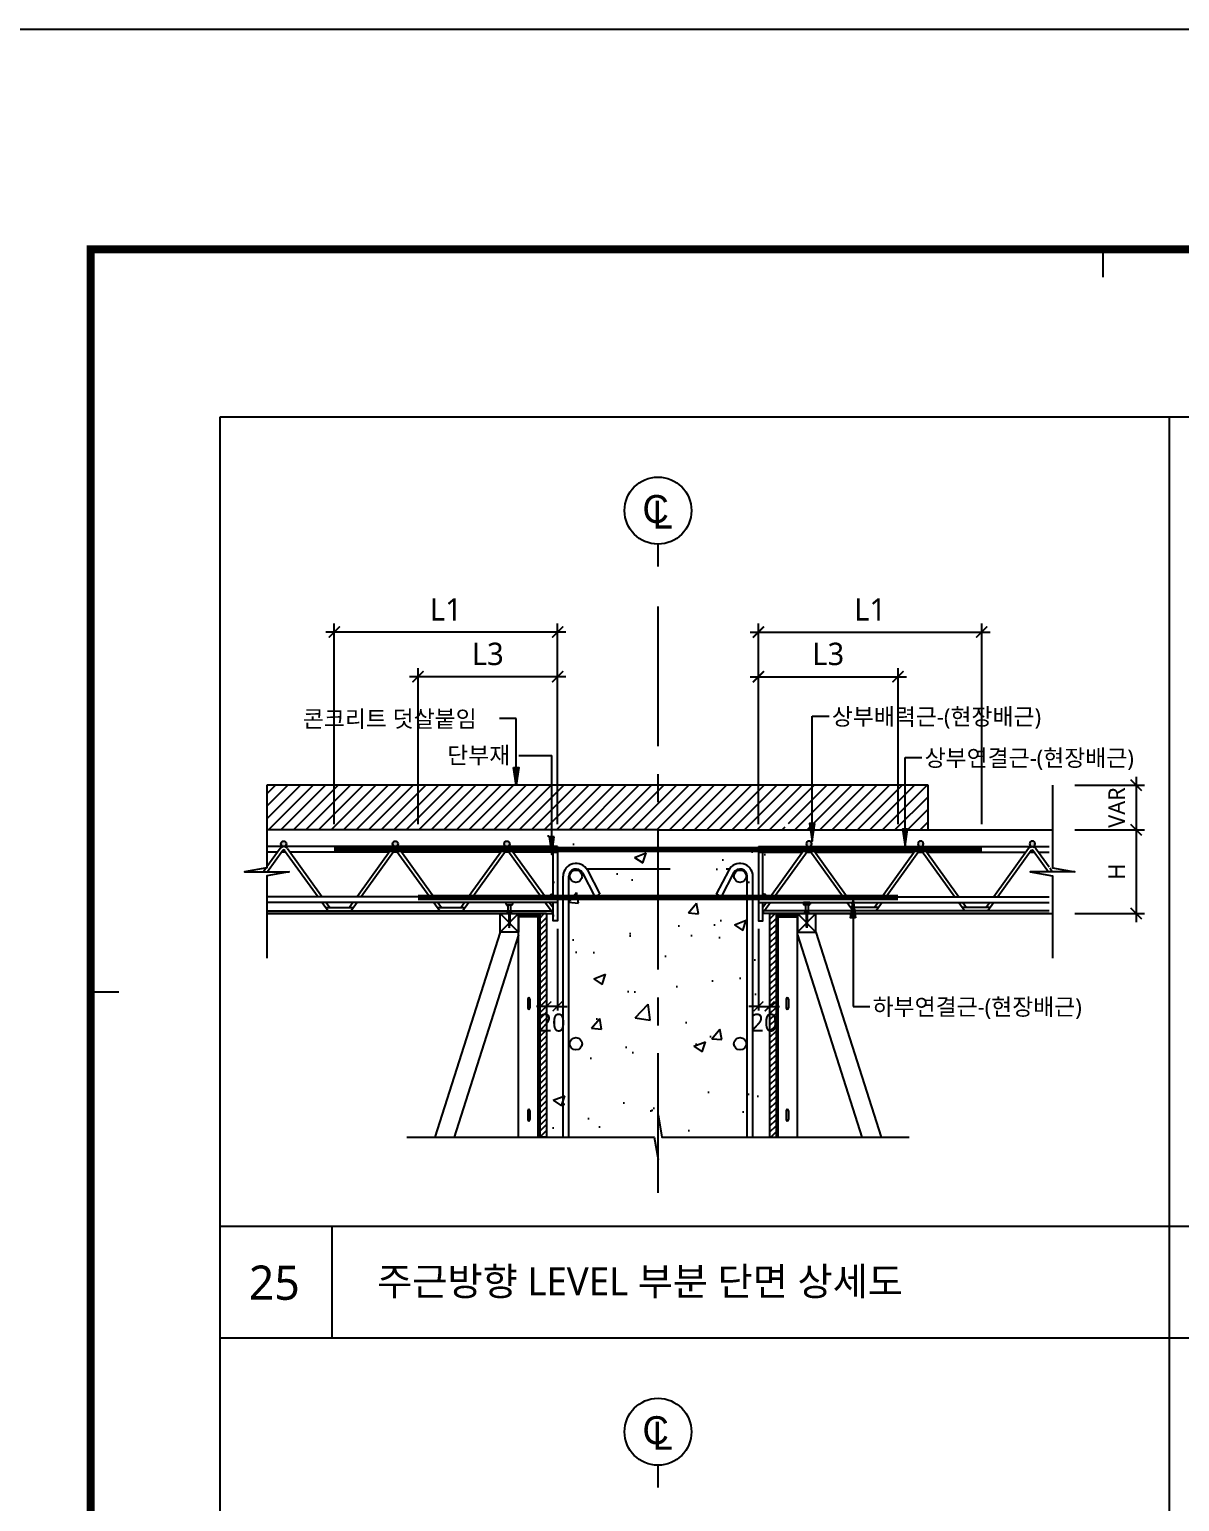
# Model space of a CAD drawing. Extents: x 10983 to 44623, y -18406 to 11294.
# Drawn here: x 27983 to 30044, y -3223 to -586 of the extents above; entities that cross this region are included whole.
import ezdxf

# ---------------------------------------------------------------- set-up
doc = ezdxf.new("R2010")
doc.units = 0
doc.header["$LTSCALE"] = 100
doc.header["$MEASUREMENT"] = 0
doc.header["$PDMODE"] = 3
doc.header["$PDSIZE"] = 10
for name, pattern in [('CEN', [62, 60, -1, 0, -1]), ('CENTERX2', [4, 2.5, -0.5, 0.5, -0.5]), ('HID', [2.5, 1.5, -1]), ('HIDDEN', [0.375, 0.25, -0.125])]:
    doc.linetypes.add(name, pattern=pattern)
doc.layers.get('0').update_dxf_attribs({"linetype": 'CONTINUOUS'})
doc.layers.get('Defpoints').update_dxf_attribs({"color": 165, "linetype": 'CONTINUOUS'})
for name, color, linetype in [('-비콘 단부', 7, 'CONTINUOUS'), ('DECK-CEN', 1, 'CEN'), ('DECK-CON', 2, 'CONTINUOUS'), ('DECK-DIM', 255, 'CONTINUOUS'), ('DECK-ETC STEEL', 6, 'CONTINUOUS'), ('DECK-HATCH', 251, 'CONTINUOUS'), ('DECK-JOINT BAR', 4, 'HIDDEN'), ('DECK-LATTICE', 7, 'CONTINUOUS'), ('DECK-PG', 4, 'CONTINUOUS'), ('DECK-RC', 251, 'CONTINUOUS'), ('DECK-RC(ETC)', 252, 'CONTINUOUS'), ('DECK-TABLE', 7, 'CONTINUOUS'), ('DECK-TEX1', 6, 'CONTINUOUS'), ('DECK-TEXT', 7, 'CONTINUOUS'), ('DECK-TITLE TEXT', 3, 'CONTINUOUS'), ('DECK-TRANS', 3, 'CONTINUOUS'), ('E2', 7, 'CONTINUOUS'), ('form', 7, 'CONTINUOUS')]:
    doc.layers.add(name, color=color, linetype=linetype)
doc.styles.add('SY Panel', font='malgun.ttf')
doc.styles.add('VICON TEXT', font='malgun.ttf')
doc.styles.add('굴림', font='Gulim.ttf')
doc.dimstyles.new('STDECK-DIM', dxfattribs={"dimtxt": 35, "dimasz": 20, "dimexe": 15, "dimexo": 40, "dimgap": 10, "dimtad": 1, "dimdec": 0, "dimtxsty": 'SY Panel', "dimblk": 'ARCHTICK', "dimcen": 2.5, "dimdle": 15, "dimclrd": 7, "dimclre": 7, "dimclrt": 6, "dimadec": 0, "dimazin": 0, "dimtfac": 1, "dimtdec": 0, "dimtmove": 0, "dimatfit": 3, "dimldrblk": 'ARCHTICK', "dimfxl": 1, "dimarcsym": 0})
doc.dimstyles.new('STDECK-DIM 2', dxfattribs={"dimscale": 2.5, "dimtxt": 12, "dimasz": 7, "dimexe": 3, "dimexo": 3, "dimgap": 3, "dimtad": 1, "dimdec": 0, "dimlunit": 6, "dimtxsty": 'VICON TEXT', "dimblk": 'ARCHTICK', "dimcen": 2.5, "dimclrd": 7, "dimclre": 7, "dimclrt": 6, "dimadec": 0, "dimazin": 0, "dimtfac": 1, "dimtdec": 0, "dimtix": 1, "dimtmove": 0, "dimatfit": 3, "dimfxl": 1, "dimarcsym": 0})
pattern_1 = [(45, (6451.725, -5287.8665), (-5.3033009, 5.3033009), [])]

# ---------------------------------------------------------------- blocks, each defined once
blk = doc.blocks.new('_ArchTick')
at = {"color": 0, "linetype": 'ByBlock', "const_width": 0.15}
blk.add_lwpolyline([(-0.5, -0.5), (0.5, 0.5)], dxfattribs=at)
blk = doc.blocks.new('*D94')
at = {"layer": 'DECK-DIM', "color": 7, "lineweight": -2}
for p, q in [((28679.5, -2009.9), (28679.5, -1730.5)), ((28929.5, -2009.9), (28929.5, -1730.5)), ((28944.5, -1745.5), (28664.5, -1745.5))]:
    blk.add_line(p, q, dxfattribs=at)
at = {"layer": 'Defpoints', "color": 0, "ltscale": 0.5}
for p in [(28679.5, -1745.5), (28679.5, -2049.9), (28929.5, -2049.9)]:
    blk.add_point(p, dxfattribs=at)
at = {"layer": 'DECK-DIM', "color": 7, "lineweight": -2, "ltscale": 0.5, "xscale": 20, "yscale": 20, "zscale": 20, "rotation": 180}
blk.add_blockref('_ArchTick', (28679.5, -1745.5), dxfattribs=at)
at = {"layer": 'DECK-DIM', "color": 7, "lineweight": -2, "ltscale": 0.5, "xscale": 20, "yscale": 20, "zscale": 20}
blk.add_blockref('_ArchTick', (28929.5, -1745.5), dxfattribs=at)
at = {"layer": 'DECK-DIM', "color": 6, "ltscale": 0.5, "insert": (28804.5, -1704.9), "char_height": 40, "attachment_point": 5, "style": 'SY Panel'}
blk.add_mtext('L3', dxfattribs=at)
blk = doc.blocks.new('*D95')
at = {"layer": 'DECK-DIM', "color": 7, "lineweight": -2}
for p, q in [((28529.5, -2009.9), (28529.5, -1650.5)), ((28929.5, -2009.9), (28929.5, -1650.5)), ((28944.5, -1665.5), (28514.5, -1665.5))]:
    blk.add_line(p, q, dxfattribs=at)
at = {"layer": 'Defpoints', "color": 0, "ltscale": 0.5}
for p in [(28529.5, -1665.5), (28529.5, -2049.9), (28929.5, -2049.9)]:
    blk.add_point(p, dxfattribs=at)
at = {"layer": 'DECK-DIM', "color": 7, "lineweight": -2, "ltscale": 0.5, "xscale": 20, "yscale": 20, "zscale": 20, "rotation": 180}
blk.add_blockref('_ArchTick', (28529.5, -1665.5), dxfattribs=at)
at = {"layer": 'DECK-DIM', "color": 7, "lineweight": -2, "ltscale": 0.5, "xscale": 20, "yscale": 20, "zscale": 20}
blk.add_blockref('_ArchTick', (28929.5, -1665.5), dxfattribs=at)
at = {"layer": 'DECK-DIM', "color": 6, "ltscale": 0.5, "insert": (28729.5, -1625.1), "char_height": 40, "attachment_point": 5, "style": 'SY Panel'}
blk.add_mtext('L1', dxfattribs=at)
blk = doc.blocks.new('*D96')
at = {"layer": 'DECK-DIM', "color": 7, "lineweight": -2}
for p, q in [((29289.5, -2009.9), (29289.5, -1650.5)), ((29689.5, -2009.9), (29689.5, -1650.5)), ((29274.5, -1665.5), (29704.5, -1665.5))]:
    blk.add_line(p, q, dxfattribs=at)
at = {"layer": 'Defpoints', "color": 0, "ltscale": 0.5}
for p in [(29689.5, -1665.5), (29289.5, -2049.9), (29689.5, -2049.9)]:
    blk.add_point(p, dxfattribs=at)
at = {"layer": 'DECK-DIM', "color": 7, "lineweight": -2, "ltscale": 0.5, "xscale": 20, "yscale": 20, "zscale": 20, "rotation": 180}
blk.add_blockref('_ArchTick', (29289.5, -1665.5), dxfattribs=at)
at = {"layer": 'DECK-DIM', "color": 7, "lineweight": -2, "ltscale": 0.5, "xscale": 20, "yscale": 20, "zscale": 20}
blk.add_blockref('_ArchTick', (29689.5, -1665.5), dxfattribs=at)
at = {"layer": 'DECK-DIM', "color": 6, "ltscale": 0.5, "insert": (29489.5, -1625.1), "char_height": 40, "attachment_point": 5, "style": 'SY Panel'}
blk.add_mtext('L1', dxfattribs=at)
blk = doc.blocks.new('*D97')
at = {"layer": 'DECK-DIM', "color": 7, "lineweight": -2}
for p, q in [((29289.5, -2009.9), (29289.5, -1730.5)), ((29539.5, -2009.9), (29539.5, -1730.5)), ((29274.5, -1745.5), (29554.5, -1745.5))]:
    blk.add_line(p, q, dxfattribs=at)
at = {"layer": 'Defpoints', "color": 0, "ltscale": 0.5}
for p in [(29539.5, -1745.5), (29289.5, -2049.9), (29539.5, -2049.9)]:
    blk.add_point(p, dxfattribs=at)
at = {"layer": 'DECK-DIM', "color": 7, "lineweight": -2, "ltscale": 0.5, "xscale": 20, "yscale": 20, "zscale": 20, "rotation": 180}
blk.add_blockref('_ArchTick', (29289.5, -1745.5), dxfattribs=at)
at = {"layer": 'DECK-DIM', "color": 7, "lineweight": -2, "ltscale": 0.5, "xscale": 20, "yscale": 20, "zscale": 20}
blk.add_blockref('_ArchTick', (29539.5, -1745.5), dxfattribs=at)
at = {"layer": 'DECK-DIM', "color": 6, "ltscale": 0.5, "insert": (29414.5, -1704.9), "char_height": 40, "attachment_point": 5, "style": 'SY Panel'}
blk.add_mtext('L3', dxfattribs=at)
blk = doc.blocks.new('*D120')
at = {"layer": 'DECK-DIM', "color": 7, "lineweight": -2}
for p, q in [((28909.5, -2197.4), (28909.5, -2343.5)), ((28929.5, -2197.4), (28929.5, -2343.5)), ((28909.5, -2336), (28892, -2336)), ((28929.5, -2336), (28909.5, -2336)), ((28929.5, -2336), (28947, -2336))]:
    blk.add_line(p, q, dxfattribs=at)
at = {"layer": 'Defpoints', "color": 0, "ltscale": 0.5}
for p in [(28909.5, -2189.9), (28929.5, -2189.9), (28909.5, -2336)]:
    blk.add_point(p, dxfattribs=at)
at = {"layer": 'DECK-DIM', "color": 7, "lineweight": -2, "ltscale": 0.5, "xscale": 17.5, "yscale": 17.5, "zscale": 17.5}
blk.add_blockref('_ArchTick', (28909.5, -2336), dxfattribs=at)
at = {"layer": 'DECK-DIM', "color": 7, "lineweight": -2, "ltscale": 0.5, "xscale": 17.5, "yscale": 17.5, "zscale": 17.5, "rotation": 180}
blk.add_blockref('_ArchTick', (28929.5, -2336), dxfattribs=at)
at = {"layer": 'DECK-DIM', "color": 6, "ltscale": 0.5, "insert": (28919.5, -2365.3), "char_height": 32.5, "attachment_point": 5, "style": 'VICON TEXT'}
blk.add_mtext('20', dxfattribs=at)
blk = doc.blocks.new('*D121')
at = {"layer": 'DECK-DIM', "color": 7, "lineweight": -2}
for p, q in [((29289.5, -2197.4), (29289.5, -2343.5)), ((29309.5, -2197.4), (29309.5, -2343.5)), ((29289.5, -2336), (29272, -2336)), ((29289.5, -2336), (29309.5, -2336)), ((29309.5, -2336), (29327, -2336))]:
    blk.add_line(p, q, dxfattribs=at)
at = {"layer": 'Defpoints', "color": 0, "ltscale": 0.5}
for p in [(29289.5, -2189.9), (29309.5, -2189.9), (29309.5, -2336)]:
    blk.add_point(p, dxfattribs=at)
at = {"layer": 'DECK-DIM', "color": 7, "lineweight": -2, "ltscale": 0.5, "xscale": 17.5, "yscale": 17.5, "zscale": 17.5}
blk.add_blockref('_ArchTick', (29289.5, -2336), dxfattribs=at)
at = {"layer": 'DECK-DIM', "color": 7, "lineweight": -2, "ltscale": 0.5, "xscale": 17.5, "yscale": 17.5, "zscale": 17.5, "rotation": 180}
blk.add_blockref('_ArchTick', (29309.5, -2336), dxfattribs=at)
at = {"layer": 'DECK-DIM', "color": 6, "ltscale": 0.5, "insert": (29299.5, -2365.3), "char_height": 32.5, "attachment_point": 5, "style": 'VICON TEXT'}
blk.add_mtext('20', dxfattribs=at)
blk = doc.blocks.new('*D122')
at = {"layer": 'DECK-DIM', "color": 7, "lineweight": -2}
for p, q in [((29856.2, -2019.9), (29981.2, -2019.9)), ((29966.2, -2004.9), (29966.2, -2184.9)), ((29856.2, -2169.9), (29981.2, -2169.9))]:
    blk.add_line(p, q, dxfattribs=at)
at = {"layer": 'Defpoints', "color": 0, "ltscale": 0.5}
for p in [(29816.2, -2019.9), (29816.2, -2169.9), (29966.2, -2169.9)]:
    blk.add_point(p, dxfattribs=at)
at = {"layer": 'DECK-DIM', "color": 7, "lineweight": -2, "ltscale": 0.5, "xscale": 20, "yscale": 20, "zscale": 20}
for p, rotation in [((29966.2, -2019.9), 90), ((29966.2, -2169.9), 270)]:
    blk.add_blockref('_ArchTick', p, dxfattribs=dict(at, rotation=rotation))
at = {"layer": 'DECK-DIM', "color": 6, "ltscale": 0.5, "insert": (29931.2, -2094.9), "char_height": 30, "attachment_point": 5, "rotation": 90, "style": 'SY Panel'}
blk.add_mtext('H', dxfattribs=at)
blk = doc.blocks.new('*D123')
at = {"layer": 'DECK-DIM', "color": 7, "lineweight": -2}
for p, q in [((29966.2, -1924.9), (29966.2, -2034.9)), ((29856.2, -1939.9), (29981.2, -1939.9)), ((29856.2, -2019.9), (29981.2, -2019.9))]:
    blk.add_line(p, q, dxfattribs=at)
at = {"layer": 'Defpoints', "color": 0, "ltscale": 0.5}
for p in [(29816.2, -1939.9), (29816.2, -2019.9), (29966.2, -2019.9)]:
    blk.add_point(p, dxfattribs=at)
at = {"layer": 'DECK-DIM', "color": 7, "lineweight": -2, "ltscale": 0.5, "xscale": 20, "yscale": 20, "zscale": 20}
for p, rotation in [((29966.2, -1939.9), 90), ((29966.2, -2019.9), 270)]:
    blk.add_blockref('_ArchTick', p, dxfattribs=dict(at, rotation=rotation))
at = {"layer": 'DECK-DIM', "color": 6, "ltscale": 0.5, "insert": (29931.2, -1979.9), "char_height": 30, "attachment_point": 5, "rotation": 90, "style": 'SY Panel'}
blk.add_mtext('VAR', dxfattribs=at)
blk = doc.blocks.new('tg3')
at = {"layer": 'DECK-TRANS', "ltscale": 0.5}
h = blk.add_hatch(color=3, dxfattribs=at)
h.dxf.hatch_style = 1
h.paths.add_polyline_path([(6018.8, 42141.7, 1), (6008.8, 42141.7, 0.399881), (6013.6, 42136.7), (6014.1, 42136.7, 0.399881)])
h.paths.add_polyline_path([(6208.9, 42141.7, 1), (6218.9, 42141.7, 1)])
h.paths.add_polyline_path([(6418.8, 42141.7, 1), (6408.8, 42141.7, 0.399881), (6413.6, 42136.7), (6414.1, 42136.7, 0.399881)])
at = {"layer": '-비콘 단부', "color": 116, "ltscale": 0.5}
blk.add_lwpolyline([(6496.5, 42046.7), (6496.5, 42126.7), (6504.5, 42126.7), (6504.5, 42004), (6496.5, 42004), (6496.5, 42036.7)], dxfattribs=at)
blk.add_circle((6494, 42049.2), 2.5, dxfattribs=at)
at = {"layer": 'DECK-LATTICE', "ltscale": 0.5}
for p, q in [((6504.5, 42136.7), (5983.8, 42136.7)), ((6504.5, 42136.7), (6504.5, 42126.7)), ((6007.5, 42133.4), (5983.8, 42100.3)), ((6002.7, 42126.7), (5983.8, 42126.7)), ((6012.4, 42129.9), (5985, 42091.7)), ((6017.9, 42126.7), (6010.1, 42126.7)), ((6015.6, 42129.9), (6075.4, 42046.7)), ((6020.5, 42133.4), (6082.8, 42046.7)), ((6202.7, 42126.7), (6025.3, 42126.7)), ((6207.5, 42133.4), (6145.2, 42046.7)), ((6212.4, 42129.9), (6152.6, 42046.7)), ((6217.9, 42126.7), (6210.1, 42126.7)), ((6215.6, 42129.9), (6275.4, 42046.7)), ((6220.5, 42133.4), (6282.8, 42046.7)), ((6402.7, 42126.7), (6225.3, 42126.7)), ((6407.5, 42133.4), (6345.2, 42046.7)), ((6412.4, 42129.9), (6352.6, 42046.7)), ((6417.9, 42126.7), (6410.1, 42126.7)), ((6415.6, 42129.9), (6475.4, 42046.7)), ((6420.5, 42133.4), (6482.8, 42046.7)), ((6504.5, 42126.7), (6425.3, 42126.7)), ((5982.5, 42098.6), (5977.6, 42091.7)), ((6504.5, 42046.7), (5983.8, 42046.7)), ((6504.5, 42036.7), (5983.8, 42036.7)), ((6082.6, 42036.7), (6093.4, 42021.7)), ((6090, 42036.7), (6096.5, 42027.7)), ((6138, 42036.7), (6131.6, 42027.7)), ((6145.4, 42036.7), (6134.6, 42021.7)), ((6282.6, 42036.7), (6293.4, 42021.7)), ((6290, 42036.7), (6296.5, 42027.7)), ((6338, 42036.7), (6331.6, 42027.7)), ((6345.4, 42036.7), (6334.6, 42021.7)), ((6482.6, 42036.7), (6493.4, 42021.7)), ((6490, 42036.7), (6496.5, 42027.7)), ((6089.1, 42027.7), (6139, 42027.7)), ((6093.4, 42021.7), (6134.6, 42021.7)), ((6289.1, 42027.7), (6339, 42027.7)), ((6293.4, 42021.7), (6334.6, 42021.7))]:
    blk.add_line(p, q, dxfattribs=at)
for centre, radius in [((6014, 42128.7), 8), ((6214, 42128.7), 8), ((6414, 42128.7), 8), ((6014, 42128.7), 2), ((6214, 42128.7), 2), ((6414, 42128.7), 2)]:
    blk.add_arc(centre, radius, 35.7097, 144.2903, dxfattribs=at)
at = {"layer": 'DECK-PG', "ltscale": 0.5}
for p, q in [((5983.8, 42021.7), (6495.5, 42021.7)), ((5983.8, 42017.2), (6495.5, 42017.2)), ((5983.8, 42016.7), (6495.5, 42016.7)), ((6495.5, 42016.7), (6495.5, 42021.7))]:
    blk.add_line(p, q, dxfattribs=at)
at = {"layer": 'DECK-TRANS', "ltscale": 0.5}
for centre in [(6013.8, 42141.7), (6213.9, 42141.7), (6413.8, 42141.7)]:
    blk.add_circle(centre, 5, dxfattribs=at)

msp = doc.modelspace()

# ---------------------------------------------------------------- hatches: boundary and pattern name
at = {"linetype": 'ByBlock'}
h = msp.add_hatch(color=256, dxfattribs=at)
h.paths.add_polyline_path([(28850.8, -1908.4), (28855.5, -1908.4), (28855.5, -1939.9)])
h.paths.add_polyline_path([(28855.5, -1908.4), (28860.2, -1908.4), (28855.5, -1939.9)])
h = msp.add_hatch(color=256, dxfattribs=at)
h.paths.add_polyline_path([(29390.6, -2008.4), (29385.9, -2008.4), (29385.9, -2039.9)])
h.paths.add_polyline_path([(29385.9, -2008.4), (29381.2, -2008.4), (29385.9, -2039.9)])
h = msp.add_hatch(color=256, dxfattribs=at)
h.paths.add_polyline_path([(29556.8, -2018.4), (29552.1, -2018.4), (29552.1, -2049.9)])
h.paths.add_polyline_path([(29552.1, -2018.4), (29547.4, -2018.4), (29552.1, -2049.9)])
h = msp.add_hatch(color=256, dxfattribs=at)
h.paths.add_polyline_path([(28923.7, -2032.5), (28919, -2032.5), (28919, -2064)])
h.paths.add_polyline_path([(28919, -2032.5), (28914.3, -2032.5), (28919, -2064)])
h = msp.add_hatch(color=256, dxfattribs=at)
h.paths.add_polyline_path([(29458.9, -2145.9), (29458.9, -2177.3), (29463.6, -2177.3)])
h.paths.add_polyline_path([(29458.9, -2145.9), (29454.2, -2177.3), (29458.9, -2177.3)])
at = {"layer": 'DECK-HATCH', "linetype": 'ByBlock'}
h = msp.add_hatch(dxfattribs=at)
h.set_pattern_fill('ANSI31', color=256, scale=5, style=0)
h.set_pattern_definition([(45, (-7725969.923, -2456209.229), (-11.225320152, 11.225320152), [])])
h.paths.add_polyline_path([(29338.4, -2019.9), (29336.6, -2008.3), (29341.4, -2008.3), (29341.4, -1939.9), (29109.5, -1939.9), (29109.5, -2019.9)])
h.paths.add_polyline_path([(29593.3, -1939.9), (29413.6, -1939.9), (29413.6, -2018.4), (29418.3, -2018.4), (29418.1, -2019.9), (29593.3, -2019.9)])
h.paths.add_polyline_path([(29413.6, -1939.9), (29341.4, -1939.9), (29341.4, -2008.3), (29346.1, -2008.3), (29344.3, -2019.9), (29409.1, -2019.9), (29408.9, -2018.4), (29413.6, -2018.4)])
h.paths.add_polyline_path([(28408.8, -1939.9), (28408.8, -2019.9), (29109.5, -2019.9), (29109.5, -1939.9)])
at = {"layer": 'DECK-HATCH'}
h = msp.add_hatch(dxfattribs=at)
h.set_pattern_fill('AR-CONC', color=256, scale=30, style=0)
h.set_pattern_definition([(50, (6451.72, -5287.87), (215.178, -18.8256), [22.5, -247.5]), (355, (6451.72, -5287.87), (-41.6254, 225.6576), [18, -198]), (100.4514, (6469.66, -5289.44), (173.5527, 206.832), [19.122, -210.3426]), (46.1842, (6451.72, -5227.87), (320.1724, -49.6558), [33.75, -371.25]), (96.6356, (6478.4, -5232), (280.3986, 292.2356), [28.683, -315.514]), (351.1842, (6451.72, -5227.87), (280.3986, 292.2356), [27, -297]), (21, (6481.72, -5242.87), (179.0721, -120.7857), [22.5, -247.5]), (326, (6481.72, -5242.87), (72.9946, 217.545), [18, -198]), (71.4514, (6496.65, -5252.93), (252.0667, 96.7593), [19.122, -210.3426]), (37.5, (6451.725, -5287.87), (3.64796, 99.86816), [0, -195.6, 0, -201, 0, -198.75]), (7.5, (6451.72, -5287.87), (78.92086, 118.3235), [0, -114.6, 0, -191.1, 0, -75.75]), (327.5, (6384.825, -5287.87), (160.14673, -6.76646), [0, -75, 0, -234, 0, -310.5]), (317.5, (6354.82, -5287.87), (174.95585, 30.0315), [0, -97.5, 0, -155.4, 0, -220.5])])
h.paths.add_polyline_path([(29109.5, -2019.9), (28909.5, -2019.9), (28909.5, -2570), (29102.4, -2570), (29109.5, -2610), (29109.5, -2530)])
h.paths.add_polyline_path([(29309.5, -2019.9), (29109.5, -2019.9), (29109.5, -2530), (29116.5, -2570), (29309.5, -2570)])
at = {"layer": 'DECK-HATCH', "linetype": 'ByBlock'}
h = msp.add_hatch(dxfattribs=at)
h.set_pattern_fill('ANSI31', color=256, scale=60, style=0)
h.set_pattern_definition(pattern_1)
h.paths.add_polyline_path([(28909.5, -2169.9), (28897.5, -2169.9), (28897.5, -2570), (28909.5, -2570)])
h.paths.add_polyline_path([(28890.2, -2288.5), (28948.8, -2288.5), (28948.8, -2333.5), (28890.2, -2333.5)], flags=9)
h = msp.add_hatch(dxfattribs=at)
h.set_pattern_fill('ANSI31', color=256, scale=60, style=0)
h.set_pattern_definition(pattern_1)
h.paths.add_polyline_path([(29321.5, -2169.9), (29309.5, -2169.9), (29309.5, -2570), (29321.5, -2570)])
h.paths.add_polyline_path([(29302.2, -2288.5), (29360.8, -2288.5), (29360.8, -2333.5), (29302.2, -2333.5)], flags=9)

# ---------------------------------------------------------------- linework, layer by layer
at = {"linetype": 'ByBlock'}
for p, q in [((29385.9, -2039.9), (29385.9, -1816.3)), ((29385.9, -1816.3), (29415.9, -1816.3)), ((28855.5, -1820.1), (28825.5, -1820.1)), ((28855.5, -1939.9), (28855.5, -1820.1)), ((28860.2, -1886.7), (28919, -1886.7)), ((28919, -2064), (28919, -1886.7)), ((29552.1, -2049.9), (29552.1, -1890.2)), ((29552.1, -1890.2), (29582.1, -1890.2)), ((29458.9, -2145.9), (29458.9, -2336)), ((29458.9, -2336), (29488.9, -2336))]:
    msp.add_line(p, q, dxfattribs=at)
for points in [[(28850.8, -1908.4), (28860.2, -1908.4), (28855.5, -1939.9), (28850.8, -1908.4)], [(29390.6, -2008.4), (29381.2, -2008.4), (29385.9, -2039.9), (29390.6, -2008.4)], [(29556.8, -2018.4), (29547.4, -2018.4), (29552.1, -2049.9), (29556.8, -2018.4)], [(28923.7, -2032.5), (28914.3, -2032.5), (28919, -2064), (28923.7, -2032.5)], [(29463.6, -2177.3), (29454.2, -2177.3), (29458.9, -2145.9), (29463.6, -2177.3)]]:
    msp.add_lwpolyline(points, dxfattribs=at)
at = {"layer": 'DECK-CEN', "linetype": 'CENTERX2'}
msp.add_line((29109.5, -2670), (29109.5, -1598), dxfattribs=at)
at = {"layer": 'DECK-CON'}
for p, q in [((29593.3, -1939.9), (28408.8, -1939.9)), ((29593.3, -2019.9), (29593.3, -1939.9)), ((29109.5, -2019.9), (28408.8, -2019.9)), ((29109.5, -2019.9), (29816.2, -2019.9)), ((28909.5, -2169.9), (28408.8, -2169.9)), ((29309.5, -2169.9), (29816.2, -2169.9))]:
    msp.add_line(p, q, dxfattribs=at)
for points in [[(28408.8, -1939.9), (28408.8, -2087.8), (28368.8, -2094.9), (28448.8, -2094.9), (28408.8, -2101.9), (28408.8, -2249.9)], [(29816.2, -1939.9), (29816.2, -2087.8), (29856.2, -2094.9), (29776.2, -2094.9), (29816.2, -2101.9), (29816.2, -2249.9)], [(28659.5, -2570), (29102.4, -2570), (29109.5, -2610), (29109.5, -2530), (29116.5, -2570), (29559.5, -2570)]]:
    msp.add_lwpolyline(points, dxfattribs=at)
for points in [[(28897.5, -2169.9), (28909.5, -2169.9), (28909.5, -2570), (28897.5, -2570)], [(29321.5, -2169.9), (29309.5, -2169.9), (29309.5, -2570), (29321.5, -2570)]]:
    msp.add_lwpolyline(points, close=True, dxfattribs=at)
at = {"layer": 'DECK-ETC STEEL'}
for points in [[(28894.5, -2169.9), (28897.5, -2169.9), (28897.5, -2570), (28894.5, -2570), (28894.5, -2175.9), (28859.5, -2175.9), (28859.5, -2172.9), (28894.5, -2172.9), (28894.5, -2169.9), (28897.5, -2169.9)], [(29324.5, -2169.9), (29321.5, -2169.9), (29321.5, -2570), (29324.5, -2570), (29324.5, -2175.9), (29359.5, -2175.9), (29359.5, -2172.9), (29324.5, -2172.9), (29324.5, -2169.9), (29321.5, -2169.9)]]:
    msp.add_lwpolyline(points, dxfattribs=at)
at = {"layer": 'DECK-JOINT BAR', "const_width": 10}
for points in [[(28528.9, -2054.9), (29109.5, -2054.9)], [(29690.1, -2054.9), (29109.5, -2054.9)], [(28679.5, -2140.9), (29109.5, -2140.9)], [(29539.5, -2140.9), (29109.5, -2140.9)]]:
    msp.add_lwpolyline(points, dxfattribs=at)
at = {"layer": 'DECK-RC'}
for p, q in [((28939.5, -2570), (28939.5, -2102.9)), ((28949.5, -2570), (28949.5, -2102.9)), ((28974, -2096.8), (28996.5, -2139.8)), ((28982.9, -2092.2), (29005.3, -2135.2)), ((29236.1, -2092.2), (29213.6, -2135.2)), ((29245, -2096.8), (29222.5, -2139.8)), ((29269.5, -2570), (29269.5, -2102.9)), ((29279.5, -2570), (29279.5, -2102.9)), ((28996.5, -2139.8), (29005.3, -2135.2)), ((29222.5, -2139.8), (29213.6, -2135.2))]:
    msp.add_line(p, q, dxfattribs=at)
at = {"layer": 'DECK-RC', "linetype": 'HID'}
msp.add_line((28981.4, -2089.9), (29237.5, -2089.9), dxfattribs=at)
at = {"layer": 'DECK-RC'}
for centre in [(28962.5, -2102.9), (29256.5, -2102.9), (28962.5, -2402.9), (29256.5, -2402.9)]:
    msp.add_circle(centre, 11, dxfattribs=at)
for centre, radius, start, end in [((28962.5, -2102.9), 23, 27.5898, 180), ((29256.5, -2102.9), 23, 0, 152.4102), ((28962.5, -2102.9), 13, 27.5824, 180), ((29256.5, -2102.9), 13, 0, 152.4176)]:
    msp.add_arc(centre, radius, start, end, dxfattribs=at)
at = {"layer": 'DECK-RC(ETC)'}
for p, q in [((28837, -2150.9), (28837, -2152.9)), ((28838, -2149.9), (28848, -2149.9)), ((28838, -2153.9), (28848, -2153.9)), ((28840.7, -2156.2), (28840.7, -2166.6)), ((28845.3, -2156.2), (28845.3, -2166.6)), ((28849, -2150.9), (28849, -2152.9)), ((29370, -2150.9), (29370, -2152.9)), ((29381, -2149.9), (29371, -2149.9)), ((29381, -2153.9), (29371, -2153.9)), ((29373.7, -2156.2), (29373.7, -2166.6)), ((29378.3, -2156.2), (29378.3, -2166.6)), ((29382, -2150.9), (29382, -2152.9)), ((28826.5, -2202.9), (28859.5, -2169.9)), ((28859.5, -2202.9), (28826.5, -2169.9)), ((28839, -2168.5), (28839, -2169.3)), ((28839.6, -2167.9), (28840.1, -2167.9)), ((28839.6, -2169.9), (28846.4, -2169.9)), ((28840.1, -2167.9), (28845.9, -2167.9)), ((28842, -2167.9), (28844, -2167.9)), ((28842, -2169.9), (28842, -2190.4)), ((28844, -2169.9), (28844, -2190.4)), ((28845.9, -2167.9), (28846.4, -2167.9)), ((28847, -2168.5), (28847, -2169.3)), ((28859.5, -2570), (28859.5, -2175.9)), ((29359.5, -2202.9), (29392.5, -2169.9)), ((29392.5, -2202.9), (29359.5, -2169.9)), ((29359.5, -2570), (29359.5, -2175.9)), ((29372, -2168.5), (29372, -2169.3)), ((29373.1, -2167.9), (29372.6, -2167.9)), ((29379.4, -2169.9), (29372.6, -2169.9)), ((29378.9, -2167.9), (29373.1, -2167.9)), ((29377, -2167.9), (29375, -2167.9)), ((29375, -2169.9), (29375, -2190.4)), ((29377, -2169.9), (29377, -2190.4)), ((29379.4, -2167.9), (29378.9, -2167.9)), ((29380, -2168.5), (29380, -2169.3)), ((28826.5, -2202.9), (28709.5, -2570)), ((28859.5, -2208), (28744.1, -2570)), ((28842, -2190.4), (28843, -2195.4)), ((28843, -2195.4), (28844, -2190.4)), ((29359.5, -2208), (29474.8, -2570)), ((29376, -2195.4), (29375, -2190.4)), ((29377, -2190.4), (29376, -2195.4)), ((29392.5, -2202.9), (29509.5, -2570)), ((28876, -2322.9), (28876, -2338.9)), ((28880, -2322.9), (28880, -2338.9)), ((29339, -2322.9), (29339, -2338.9)), ((29343, -2322.9), (29343, -2338.9)), ((28876, -2522.9), (28876, -2538.9)), ((28880, -2522.9), (28880, -2538.9)), ((29339, -2522.9), (29339, -2538.9)), ((29343, -2522.9), (29343, -2538.9))]:
    msp.add_line(p, q, dxfattribs=at)
for points in [[(28826.5, -2169.9), (28859.5, -2169.9), (28859.5, -2202.9), (28826.5, -2202.9), (28826.5, -2169.9)], [(29392.5, -2169.9), (29359.5, -2169.9), (29359.5, -2202.9), (29392.5, -2202.9), (29392.5, -2169.9)]]:
    msp.add_lwpolyline(points, dxfattribs=at)
for centre, radius, start, end in [((28838, -2150.9), 1, 90, 180), ((28838, -2152.9), 1, 180, 270), ((28837.9, -2156.6), 2.75, 7.7709, 89.4479), ((28848, -2156.6), 2.75, 90.5521, 172.2291), ((28848, -2150.9), 1, 0, 90), ((28848, -2152.9), 1, 270, 0), ((29371, -2150.9), 1, 90, 180), ((29371, -2152.9), 1, 180, 270), ((29370.9, -2156.6), 2.75, 7.7709, 89.4479), ((29381, -2156.6), 2.75, 90.5521, 172.2291), ((29381, -2150.9), 1, 0, 90), ((29381, -2152.9), 1, 270, 0), ((28839.6, -2168.5), 0.6, 90, 180), ((28839.6, -2169.3), 0.6, 180, 270), ((28839.3, -2166.5), 1.39, 281.7725, 355.1369), ((28846.7, -2166.5), 1.39, 184.8631, 258.2275), ((28846.4, -2168.5), 0.6, 0, 90), ((28846.4, -2169.3), 0.6, 270, 0), ((29372.6, -2168.5), 0.6, 90, 180), ((29372.6, -2169.3), 0.6, 180, 270), ((29372.3, -2166.5), 1.39, 281.7725, 355.1369), ((29379.7, -2166.5), 1.39, 184.8631, 258.2275), ((29379.4, -2168.5), 0.6, 0, 90), ((29379.4, -2169.3), 0.6, 270, 0), ((28878, -2322.9), 2, 0, 180), ((28878, -2322.9), 2, 0, 180), ((28878, -2338.9), 2, 180, 0), ((29341, -2322.9), 2, 0, 180), ((29341, -2322.9), 2, 0, 180), ((29341, -2338.9), 2, 180, 0), ((28878, -2522.9), 2, 0, 180), ((28878, -2522.9), 2, 0, 180), ((29341, -2522.9), 2, 0, 180), ((29341, -2522.9), 2, 0, 180), ((28878, -2538.9), 2, 180, 0), ((29341, -2538.9), 2, 180, 0)]:
    msp.add_arc(centre, radius, start, end, dxfattribs=at)
at = {"layer": 'DECK-TABLE', "ltscale": 0.5}
for p, q in [((30025.1, -1280.1), (30025.1, -6230.1)), ((35125.1, -2730.1), (28325.1, -2730.1)), ((28525.1, -2730.1), (28525.1, -2930.1)), ((35125.1, -2930.1), (28325.1, -2930.1))]:
    msp.add_line(p, q, dxfattribs=at)
msp.add_lwpolyline([(28325.1, -1280.1), (35125.1, -1280.1), (35125.1, -6230.1), (28325.1, -6230.1)], close=True, dxfattribs=at)
at = {"layer": 'Defpoints'}
msp.add_lwpolyline([(27802.5, -6526.2), (36212.5, -6526.2), (36212.5, -586.2), (27802.5, -586.2)], close=True, dxfattribs=at)
at = {"layer": 'E2', "linetype": 'ByBlock'}
for p, q in [((29109.5, -1548), (29109.5, -1508)), ((29109.5, -3198), (29109.5, -3158))]:
    msp.add_line(p, q, dxfattribs=at)
for centre in [(29109.5, -1448), (29109.5, -3098)]:
    msp.add_circle(centre, 60, dxfattribs=at)
at = {"layer": 'form', "color": 30}
for p, q in [((29906.6, -980.1), (29906.6, -1030.1)), ((28093.2, -2309.7), (28143.2, -2309.7))]:
    msp.add_line(p, q, dxfattribs=at)
at = {"layer": 'form', "color": 30, "const_width": 14.2}
msp.add_lwpolyline([(28093.2, -980.1), (28093.2, -6298.4), (36046.8, -6298.4), (36046.8, -980.1)], close=True, dxfattribs=at)

# ---------------------------------------------------------------- block references
at = {"layer": '-비콘 단부'}
msp.add_blockref('tg3', (22425, -44186.6), dxfattribs=at)
at = {"layer": '-비콘 단부', "xscale": -1}
msp.add_blockref('tg3', (35793.9, -44186.6), dxfattribs=at)

# ---------------------------------------------------------------- texts
at = {"layer": 'DECK-TEX1', "color": 6, "linetype": 'ByBlock', "style": '굴림'}
for s, p in [('C', (29081.7, -1470.1)), ('L', (29099.7, -1480.1)), ('C', (29081.7, -3120.1)), ('L', (29099.7, -3130.1))]:
    msp.add_text(s, height=50, dxfattribs=at).set_placement(p)
at = {"layer": 'DECK-TEXT', "style": 'VICON TEXT'}
for s, p in [('콘크리트 덧살붙임', (28473.3, -1835.9)), ('상부배력근-(현장배근)', (29421, -1832.1)), ('단부재', (28731.8, -1901.1)), ('상부연결근-(현장배근)', (29587.2, -1906)), ('하부연결근-(현장배근)', (29494, -2351.8))]:
    msp.add_text(s, height=30, dxfattribs=at).set_placement(p)
at = {"layer": 'DECK-TITLE TEXT', "color": 3, "style": 'VICON TEXT'}
for s, height, p in [('25', 61.43, (28376.3, -2861.6)), ('주근방향 LEVEL 부분 단면 상세도', 50.257, (28606.1, -2853.8))]:
    msp.add_text(s, height=height, dxfattribs=at).set_placement(p)

# ---------------------------------------------------------------- dimensions: what is measured, and where the dimension line sits
at = {"layer": 'DECK-DIM'}
for base, p1, p2, angle, text, override, picture, middle in [((28529.5, -1665.5), (28929.5, -2049.9), (28529.5, -2049.9), 180, 'L1', {"dimtxt": 40, "dimgap": 20}, '*D95', (28729.5, -1625.1)), ((28679.5, -1745.5), (28929.5, -2049.9), (28679.5, -2049.9), 180, 'L3', {"dimtxt": 40, "dimgap": 20}, '*D94', (28804.5, -1704.9)), ((29966.2, -2169.9), (29816.2, -2019.9), (29816.2, -2169.9), 90, 'H', {"dimtxt": 30, "dimgap": 20}, '*D122', (29931.2, -2094.9))]:
    dim = msp.add_linear_dim(base=base, p1=p1, p2=p2, angle=angle, text=text, dimstyle='STDECK-DIM', override=override, dxfattribs=at)
    dim.commit()
    dim.dimension.update_dxf_attribs({"geometry": picture, "text_midpoint": middle})
for base, p2, text, picture, middle in [((29689.5, -1665.5), (29689.5, -2049.9), 'L1', '*D96', (29489.5, -1625.1)), ((29539.5, -1745.5), (29539.5, -2049.9), 'L3', '*D97', (29414.5, -1704.9))]:
    dim = msp.add_linear_dim(base=base, p1=(29289.5, -2049.9), p2=p2, text=text, dimstyle='STDECK-DIM', override={"dimtxt": 40, "dimgap": 20}, dxfattribs=at)
    dim.commit()
    dim.dimension.update_dxf_attribs({"geometry": picture, "text_midpoint": middle})
dim = msp.add_linear_dim(base=(29966.2, -2019.9), p1=(29816.2, -1939.9), p2=(29816.2, -2019.9), angle=90, text='VAR', dimstyle='STDECK-DIM', override={"dimtxt": 30, "dimgap": 20}, dxfattribs=at)
dim.commit()
dim.dimension.update_dxf_attribs({"geometry": '*D123', "text_midpoint": (29966.2, -1979.9), "dimtype": 160})
dim = msp.add_linear_dim(base=(28909.5, -2336), p1=(28929.5, -2189.9), p2=(28909.5, -2189.9), angle=180, dimstyle='STDECK-DIM 2', override={"dimtxt": 13, "dimgap": 5, "dimtad": 2, "dimtoh": 0}, dxfattribs=at)
dim.commit()
dim.dimension.update_dxf_attribs({"geometry": '*D120', "text_midpoint": (28919.5, -2365.3)})
dim = msp.add_linear_dim(base=(29309.5, -2336), p1=(29289.5, -2189.9), p2=(29309.5, -2189.9), dimstyle='STDECK-DIM 2', override={"dimtxt": 13, "dimgap": 5, "dimtad": 2, "dimtoh": 0}, dxfattribs=at)
dim.commit()
dim.dimension.update_dxf_attribs({"geometry": '*D121', "text_midpoint": (29299.5, -2365.3)})

doc.saveas('drawing.dxf')
